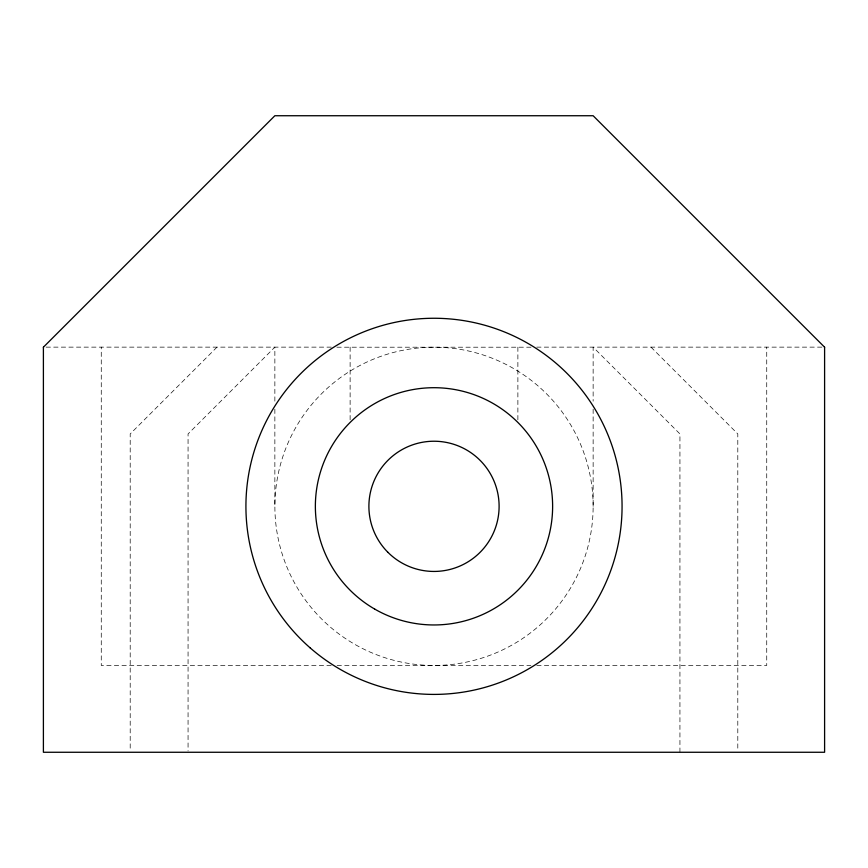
<?xml version="1.0" encoding="UTF-8"?>
<svg xmlns="http://www.w3.org/2000/svg" width="868" height="868" viewBox="0 0 868 868"><rect width="100%" height="100%" fill="white"/><g stroke="black" fill="none" stroke-linecap="round" stroke-linejoin="round"><path stroke-width="0.65" stroke-dasharray="4.34 3.25" d="M217 347.135L130.2 433.935L130.2 750.907M46.112 347.135L331.305 347.135M336.903 347.2L531.097 347.2M536.695 347.135L821.909 347.135M331.207 665.463L101.263 665.463L101.263 347.135M337.099 665.463L530.901 665.463M536.793 665.463L766.737 665.463L766.737 347.135M651 347.135L737.8 433.935L737.8 750.907M679.937 752.263L679.937 433.935L593.137 347.135L593.137 401.146M593.137 409.197L593.137 506.337A159.137 159.137 0 0 1 354.437 644.143A159.137 159.137 0 0 1 354.437 368.52A159.137 159.137 0 0 1 593.137 506.337M517.881 347.135L517.881 422.456M350.119 347.135L350.119 422.456M274.863 401.146L274.863 347.135L188.063 433.935L188.063 750.907M274.863 409.197L274.863 506.337"/><path stroke-width="1.3" d="M43.4 347.2L274.863 115.737L593.137 115.737L824.6 347.2M824.6 347.135L824.6 752.263L43.4 752.263L43.4 347.135M387.963 552.363A65.1 65.1 0 0 0 496.887 523.187A65.1 65.1 0 0 0 417.15 443.45A65.1 65.1 0 0 0 387.963 552.363M374.683 609.065A118.623 118.623 0 0 0 552.623 506.337A118.623 118.623 0 0 0 374.683 403.598A118.623 118.623 0 0 0 374.683 609.065M309.995 647.734A188.063 188.063 0 0 0 618.45 543.021A188.063 188.063 0 0 0 373.544 328.245A188.063 188.063 0 0 0 309.995 647.734"/></g></svg>
